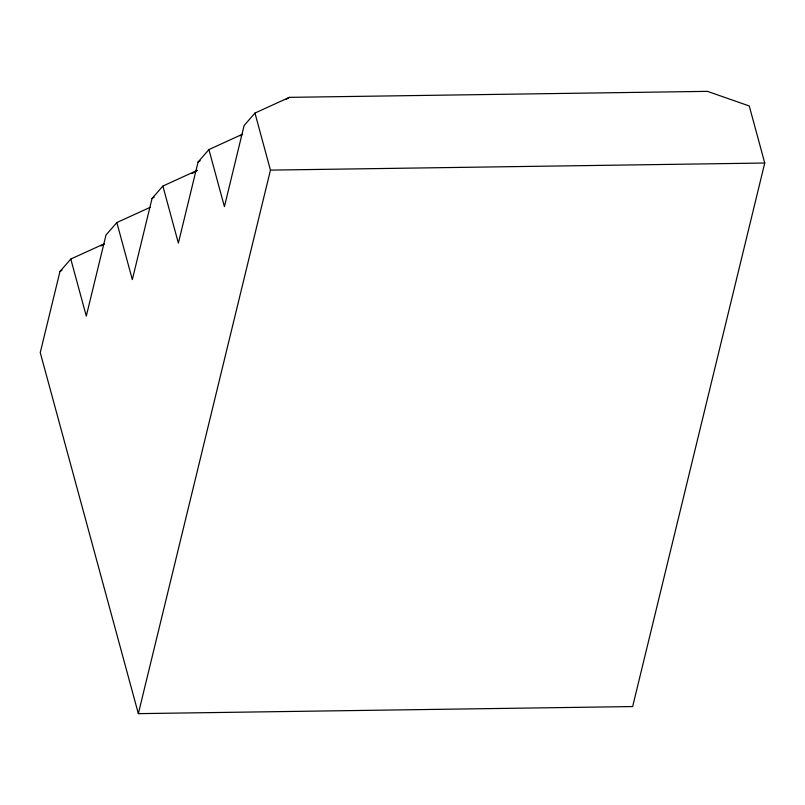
<?xml version="1.0" encoding="UTF-8"?>
<svg xmlns="http://www.w3.org/2000/svg" width="805" height="805" viewBox="0 0 805 805"><rect width="100%" height="100%" fill="white"/><g stroke="black" fill="none" stroke-linecap="round" stroke-linejoin="round"><path stroke-width="1.21" d="M104.097 243.845L70.79 259.049L59.962 271.506L40.25 352.59L138.349 713.643L632.65 706.559L764.75 163.023L749.254 105.978L707.454 91.357L289.367 97.355L254.954 113.072L244.116 125.53L224.414 206.613L208.908 149.569L242.214 134.355M192.023 173.618L197.285 170.338L162.872 186.066L152.034 198.513L132.332 279.597L116.836 222.562L150.132 207.348M208.908 149.569L198.08 162.016L178.368 243.11L162.872 186.066M138.349 713.643L270.45 170.117L254.954 113.072M116.836 222.562L105.998 235.01L86.286 316.093L70.79 259.049M286.208 99.317L289.367 97.355M198.08 162.016L200.183 160.708M240.162 135.814L242.275 134.505M152.034 198.513L154.147 197.205M59.962 271.506L62.066 270.198M100.997 245.958L104.147 243.985M270.45 170.117L764.75 163.023"/></g></svg>
